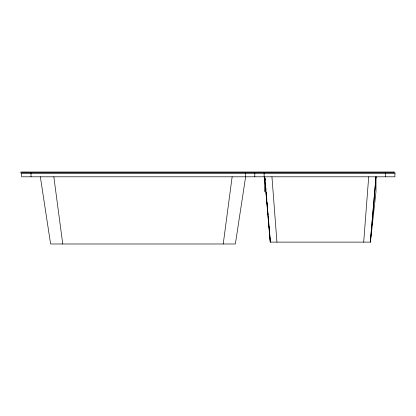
<?xml version="1.0" encoding="UTF-8"?>
<svg xmlns="http://www.w3.org/2000/svg" width="416" height="416" viewBox="0 0 416 416"><rect width="100%" height="100%" fill="white"/><g stroke="black" fill="none" stroke-linecap="round" stroke-linejoin="round"><path stroke-width="0.62" d="M363.698 242.117L368.696 176.8M265.19 179.972L264.602 176.8L270.171 242.117L370.412 242.117L375.996 176.8L375.414 179.972M370.261 242.117L376.007 176.8L375.981 191.729L370.412 242.117M223.226 243.984L232.144 176.8M245.627 176.8L235.362 243.984L50.612 243.984L40.347 176.8M395.2 173.066L21.684 173.066L21.684 176.8L394.924 176.8L394.924 173.066M53.83 176.8L62.743 243.984M265.06 178.23L265.195 180.164M265.491 183.394L265.626 185.328M265.866 187.912L266.006 189.847M266.24 192.426L266.438 195.01M266.672 197.59L266.869 200.169M267.046 202.108L267.301 205.332M267.426 206.622L267.68 209.851M267.852 211.786L268.112 215.015M268.232 216.304L268.923 224.692M269.038 225.982L270.379 242.117L264.628 176.8L264.602 191.729M271.944 176.8L276.942 242.117M385.59 173.066L385.59 176.8M264.124 173.066L264.124 176.8M254.795 173.066L254.795 176.8M245.461 173.066L245.461 176.8M31.013 173.066L31.013 176.8M394.04 172.016L20.8 172.016L20.8 172.952L394.04 172.952L394.04 172.016"/></g></svg>
